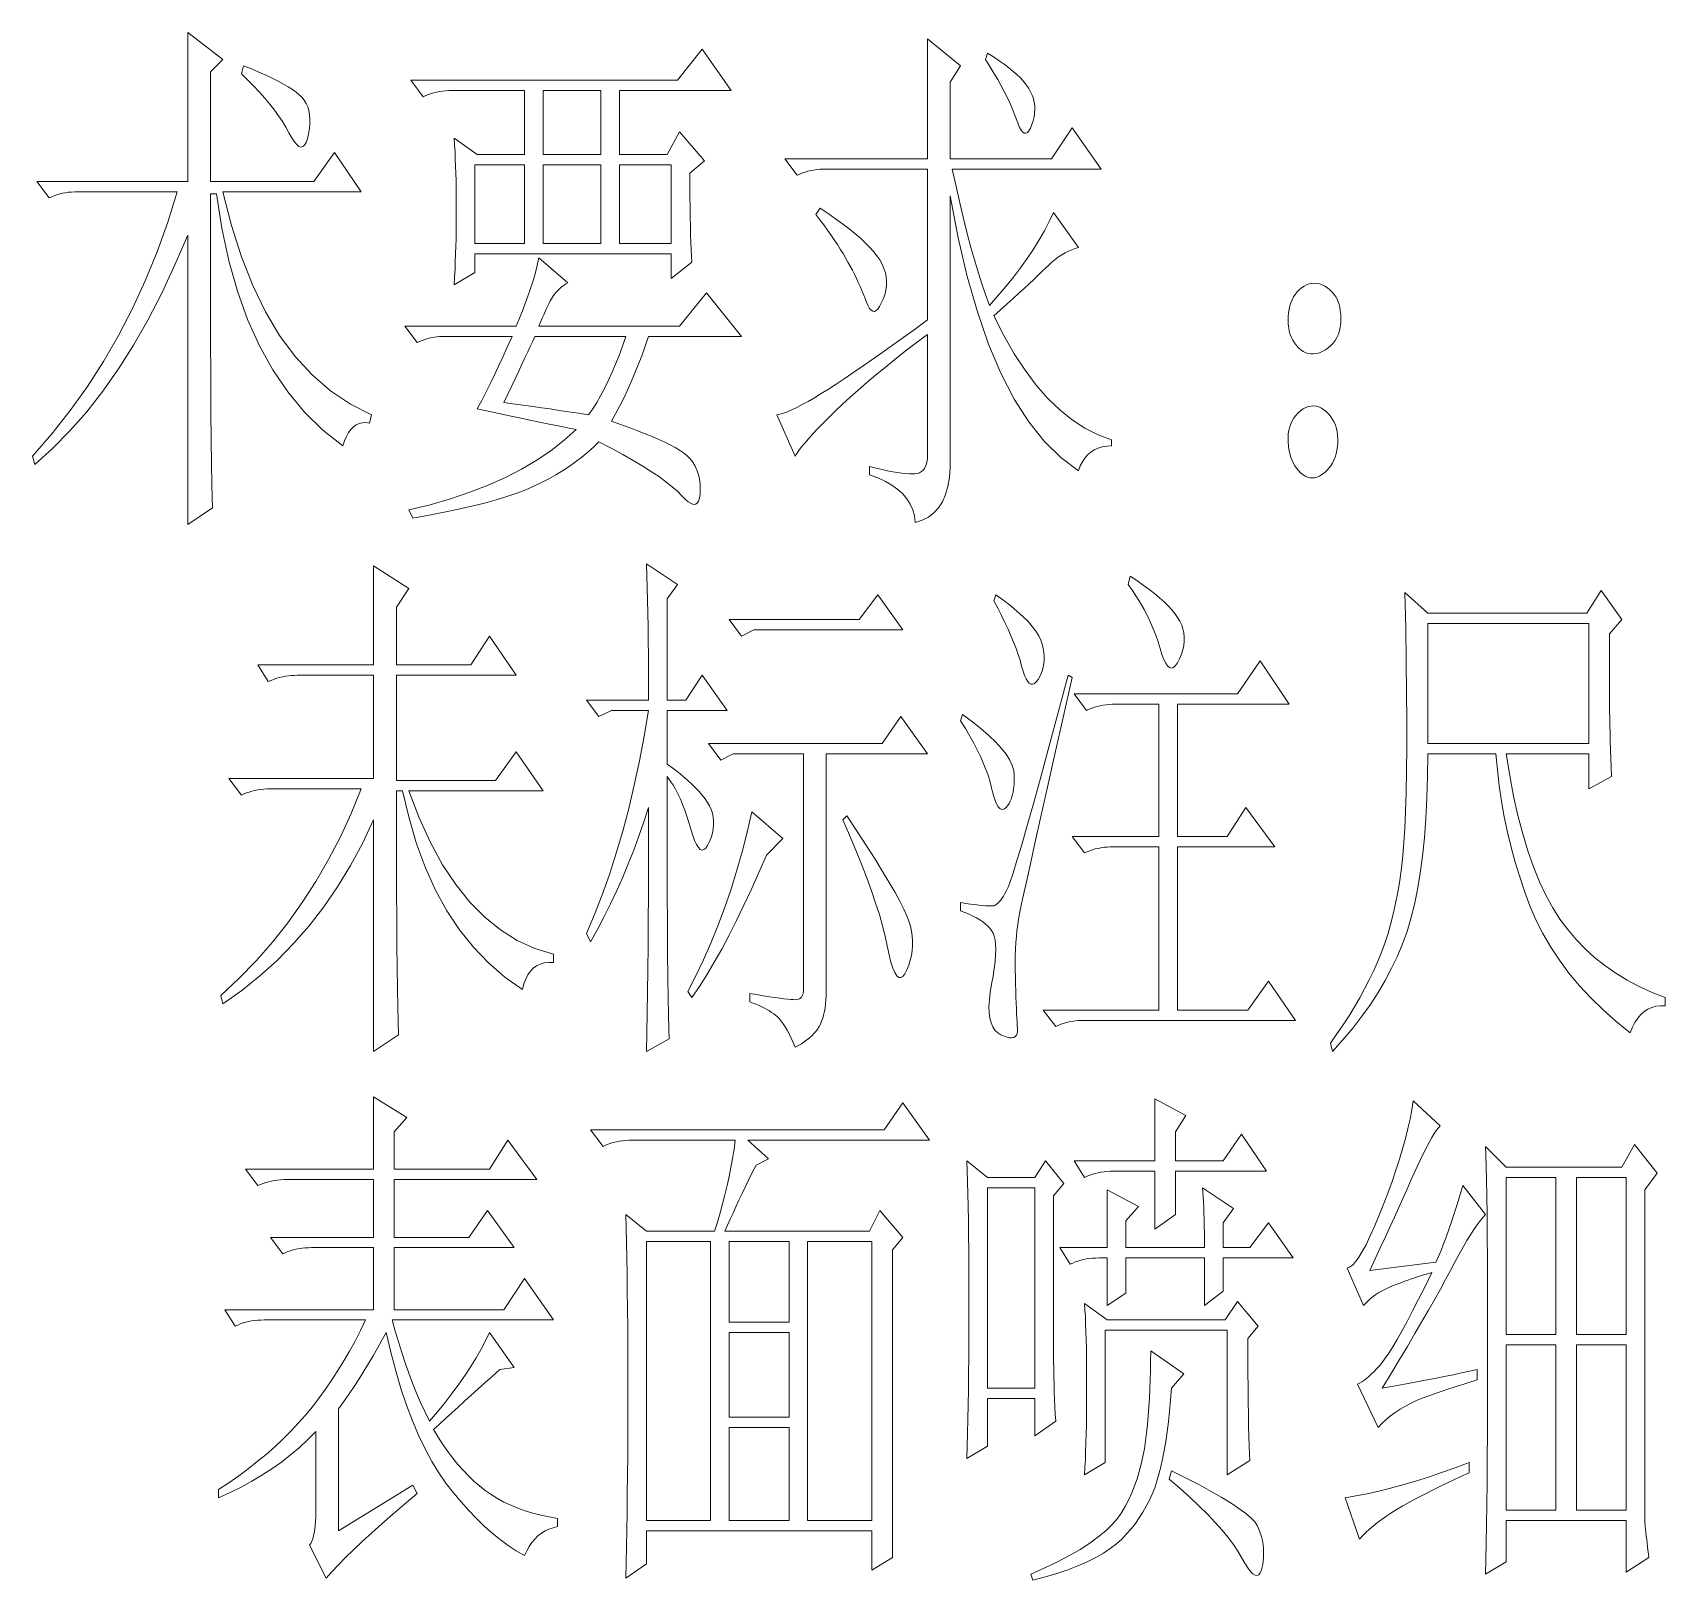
# Model space of a CAD drawing. Extents: x 20 to 415, y 10 to 290.
# Drawn here: x 159.88 to 182.45, y 36.23 to 57.63 of the extents above; entities that cross this region are included whole.
import ezdxf

# ---------------------------------------------------------------- set-up
doc = ezdxf.new("R2010")
doc.units = 0

msp = doc.modelspace()

# ---------------------------------------------------------------- linework, layer by layer
at = {"color": 7, "lineweight": 13}
for points in [[(162.026, 55.576), (159.94, 55.576), (160.111, 55.348), (160.146, 55.364), (160.182, 55.379), (160.219, 55.392), (160.258, 55.403), (160.297, 55.412), (160.338, 55.42), (160.38, 55.426), (160.422, 55.43), (160.466, 55.433), (160.512, 55.434), (161.883, 55.434), (161.75, 55.011), (161.602, 54.602), (161.439, 54.204), (161.261, 53.82), (161.069, 53.448), (160.861, 53.088), (160.639, 52.742), (160.402, 52.407), (160.15, 52.086), (159.883, 51.776), (159.911, 51.662), (160.159, 51.884), (160.398, 52.127), (160.63, 52.392), (160.853, 52.677), (161.069, 52.984), (161.276, 53.311), (161.475, 53.66), (161.667, 54.03), (161.85, 54.421), (162.026, 54.834), (162.026, 54.341), (162.026, 53.869), (162.026, 53.418), (162.026, 52.987), (162.026, 52.576), (162.026, 52.187), (162.026, 51.818), (162.026, 51.469), (162.026, 51.141), (162.026, 50.834), (162.369, 51.062), (162.363, 51.198), (162.358, 51.4), (162.354, 51.669), (162.35, 52.004), (162.347, 52.405), (162.345, 52.872), (162.343, 53.406), (162.341, 54.006), (162.34, 54.672), (162.34, 55.405), (162.426, 55.405), (162.5, 54.928), (162.596, 54.479), (162.715, 54.059), (162.855, 53.668), (163.019, 53.305), (163.204, 52.971), (163.412, 52.665), (163.642, 52.388), (163.894, 52.139), (164.169, 51.919), (164.193, 51.989), (164.22, 52.051), (164.25, 52.104), (164.283, 52.148), (164.319, 52.184), (164.357, 52.211), (164.399, 52.229), (164.443, 52.239), (164.49, 52.241), (164.54, 52.234), (164.569, 52.348), (164.275, 52.497), (164.002, 52.682), (163.747, 52.902), (163.513, 53.157), (163.297, 53.448), (163.101, 53.774), (162.925, 54.136), (162.768, 54.533), (162.63, 54.966), (162.512, 55.434), (164.426, 55.434), (164.054, 55.976), (163.769, 55.576), (162.34, 55.576), (162.34, 57.091), (162.512, 57.262), (162.026, 57.634), (162.026, 57.418), (162.026, 57.204), (162.026, 56.992), (162.026, 56.783), (162.026, 56.576), (162.026, 56.372), (162.026, 56.17), (162.026, 55.97), (162.026, 55.772)], [(165.111, 56.976), (165.283, 56.748), (165.318, 56.764), (165.354, 56.779), (165.391, 56.792), (165.429, 56.803), (165.469, 56.812), (165.509, 56.82), (165.551, 56.826), (165.594, 56.83), (165.638, 56.833), (165.683, 56.834), (166.683, 56.834), (166.683, 55.948), (166.026, 55.948), (165.712, 56.176), (165.717, 56.079), (165.722, 55.982), (165.726, 55.884), (165.73, 55.786), (165.733, 55.687), (165.736, 55.588), (165.738, 55.489), (165.739, 55.39), (165.74, 55.291), (165.74, 55.191), (165.74, 55.09), (165.739, 54.989), (165.738, 54.887), (165.736, 54.784), (165.733, 54.68), (165.73, 54.575), (165.726, 54.47), (165.722, 54.363), (165.717, 54.256), (165.712, 54.148), (165.997, 54.319), (165.997, 54.576), (168.712, 54.576), (168.712, 54.234), (168.997, 54.462), (168.992, 54.541), (168.987, 54.63), (168.983, 54.729), (168.979, 54.837), (168.976, 54.955), (168.973, 55.083), (168.971, 55.22), (168.97, 55.367), (168.969, 55.524), (168.969, 55.691), (169.169, 55.862), (168.826, 56.262), (168.654, 55.948), (167.997, 55.948), (167.997, 56.834), (169.54, 56.834), (169.14, 57.405), (168.797, 56.976)], [(172.254, 57.548), (172.254, 57.454), (172.254, 57.344), (172.254, 57.219), (172.254, 57.077), (172.254, 56.919), (172.254, 56.746), (172.254, 56.556), (172.254, 56.35), (172.254, 56.128), (172.254, 55.891), (170.283, 55.891), (170.454, 55.662), (170.489, 55.678), (170.525, 55.693), (170.562, 55.706), (170.601, 55.717), (170.64, 55.726), (170.681, 55.734), (170.722, 55.74), (170.765, 55.744), (170.809, 55.747), (170.854, 55.748), (172.254, 55.748), (172.254, 53.662), (172.086, 53.539), (171.925, 53.423), (171.771, 53.312), (171.624, 53.207), (171.483, 53.109), (171.349, 53.016), (171.222, 52.929), (171.102, 52.848), (170.989, 52.774), (170.883, 52.705), (170.783, 52.642), (170.69, 52.586), (170.603, 52.535), (170.522, 52.49), (170.447, 52.451), (170.379, 52.419), (170.317, 52.392), (170.261, 52.371), (170.212, 52.357), (170.169, 52.348), (170.426, 51.776), (170.447, 51.814), (170.475, 51.856), (170.512, 51.905), (170.556, 51.959), (170.608, 52.019), (170.667, 52.085), (170.735, 52.156), (170.81, 52.234), (170.893, 52.316), (170.983, 52.405), (171.081, 52.498), (171.185, 52.594), (171.295, 52.692), (171.413, 52.794), (171.536, 52.898), (171.667, 53.005), (171.804, 53.115), (171.947, 53.228), (172.098, 53.344), (172.254, 53.462), (172.254, 51.805), (172.253, 51.756), (172.247, 51.712), (172.239, 51.673), (172.227, 51.638), (172.212, 51.609), (172.193, 51.584), (172.17, 51.564), (172.145, 51.549), (172.115, 51.539), (172.083, 51.534), (172.046, 51.532), (172.003, 51.533), (171.954, 51.537), (171.9, 51.543), (171.84, 51.551), (171.774, 51.563), (171.703, 51.577), (171.626, 51.593), (171.543, 51.612), (171.454, 51.634), (171.454, 51.519), (171.569, 51.477), (171.671, 51.429), (171.763, 51.376), (171.843, 51.318), (171.911, 51.255), (171.969, 51.187), (172.014, 51.113), (172.049, 51.035), (172.072, 50.951), (172.083, 50.862), (172.18, 50.892), (172.267, 50.935), (172.343, 50.992), (172.408, 51.063), (172.462, 51.148), (172.505, 51.246), (172.537, 51.358), (172.558, 51.484), (172.569, 51.623), (172.569, 51.776), (172.569, 55.376), (172.679, 54.798), (172.804, 54.264), (172.944, 53.774), (173.099, 53.328), (173.269, 52.926), (173.453, 52.568), (173.653, 52.254), (173.867, 51.984), (174.096, 51.758), (174.34, 51.576), (174.365, 51.642), (174.395, 51.7), (174.429, 51.751), (174.468, 51.796), (174.512, 51.834), (174.559, 51.864), (174.612, 51.888), (174.669, 51.906), (174.731, 51.916), (174.797, 51.919), (174.797, 52.005), (174.611, 52.074), (174.43, 52.165), (174.255, 52.279), (174.084, 52.416), (173.919, 52.576), (173.758, 52.759), (173.603, 52.965), (173.453, 53.194), (173.308, 53.445), (173.169, 53.719), (173.263, 53.803), (173.353, 53.883), (173.437, 53.958), (173.516, 54.03), (173.59, 54.098), (173.659, 54.162), (173.723, 54.221), (173.781, 54.277), (173.835, 54.329), (173.883, 54.376), (173.929, 54.42), (173.974, 54.461), (174.02, 54.498), (174.066, 54.532), (174.111, 54.562), (174.157, 54.589), (174.203, 54.612), (174.249, 54.632), (174.294, 54.649), (174.34, 54.662), (173.997, 55.148), (173.937, 55.022), (173.87, 54.895), (173.798, 54.768), (173.718, 54.64), (173.633, 54.512), (173.541, 54.383), (173.443, 54.254), (173.339, 54.124), (173.228, 53.993), (173.111, 53.862), (173.06, 53.999), (173.009, 54.148), (172.957, 54.308), (172.906, 54.479), (172.854, 54.662), (172.803, 54.856), (172.751, 55.062), (172.7, 55.279), (172.649, 55.508), (172.597, 55.748), (174.654, 55.748), (174.254, 56.319), (173.969, 55.891), (172.569, 55.891), (172.569, 56.948), (172.712, 57.176)], [(173.083, 57.348), (173.054, 57.262), (173.115, 57.166), (173.172, 57.074), (173.225, 56.984), (173.274, 56.896), (173.319, 56.812), (173.359, 56.731), (173.396, 56.652), (173.429, 56.576), (173.458, 56.504), (173.483, 56.434), (173.506, 56.371), (173.528, 56.321), (173.55, 56.283), (173.572, 56.258), (173.594, 56.244), (173.615, 56.243), (173.636, 56.255), (173.657, 56.278), (173.677, 56.314), (173.697, 56.362), (173.715, 56.416), (173.727, 56.469), (173.735, 56.521), (173.738, 56.572), (173.736, 56.623), (173.73, 56.672), (173.718, 56.721), (173.702, 56.769), (173.68, 56.816), (173.654, 56.862), (173.623, 56.908), (173.586, 56.955), (173.543, 57.002), (173.494, 57.05), (173.44, 57.098), (173.38, 57.147), (173.314, 57.196), (173.243, 57.246), (173.166, 57.297)], [(162.769, 57.062), (162.857, 56.977), (162.941, 56.892), (163.02, 56.809), (163.093, 56.726), (163.161, 56.644), (163.225, 56.563), (163.283, 56.483), (163.335, 56.404), (163.383, 56.325), (163.426, 56.248), (163.464, 56.178), (163.501, 56.124), (163.534, 56.085), (163.565, 56.06), (163.594, 56.051), (163.619, 56.058), (163.643, 56.079), (163.663, 56.115), (163.682, 56.167), (163.697, 56.234), (163.709, 56.306), (163.715, 56.374), (163.716, 56.438), (163.711, 56.499), (163.701, 56.555), (163.685, 56.607), (163.664, 56.656), (163.638, 56.7), (163.606, 56.74), (163.569, 56.776), (163.525, 56.811), (163.474, 56.847), (163.415, 56.884), (163.349, 56.923), (163.276, 56.962), (163.195, 57.003), (163.107, 57.044), (163.011, 57.087), (162.908, 57.131), (162.797, 57.176)], [(166.94, 56.834), (167.74, 56.834), (167.74, 55.948), (166.94, 55.948)], [(165.997, 55.805), (166.683, 55.805), (166.683, 54.719), (165.997, 54.719)], [(166.94, 55.805), (167.74, 55.805), (167.74, 54.719), (166.94, 54.719)], [(167.997, 55.805), (168.712, 55.805), (168.712, 54.719), (167.997, 54.719)], [(170.769, 55.205), (170.712, 55.119), (170.767, 55.046), (170.821, 54.974), (170.871, 54.904), (170.919, 54.836), (170.965, 54.769), (171.008, 54.704), (171.048, 54.641), (171.086, 54.58), (171.122, 54.52), (171.154, 54.462), (171.185, 54.405), (171.215, 54.348), (171.243, 54.292), (171.271, 54.236), (171.297, 54.18), (171.322, 54.124), (171.346, 54.069), (171.369, 54.014), (171.391, 53.959), (171.411, 53.905), (171.432, 53.857), (171.453, 53.82), (171.474, 53.795), (171.496, 53.782), (171.519, 53.78), (171.542, 53.79), (171.565, 53.812), (171.59, 53.846), (171.615, 53.891), (171.64, 53.948), (171.662, 54.01), (171.678, 54.072), (171.686, 54.134), (171.688, 54.195), (171.683, 54.255), (171.671, 54.315), (171.652, 54.374), (171.626, 54.432), (171.594, 54.49), (171.554, 54.548), (171.508, 54.606), (171.454, 54.666), (171.394, 54.727), (171.326, 54.79), (171.251, 54.855), (171.169, 54.922), (171.079, 54.99), (170.983, 55.06), (170.879, 55.132)], [(166.883, 54.519), (166.864, 54.438), (166.843, 54.354), (166.819, 54.266), (166.792, 54.176), (166.762, 54.084), (166.729, 53.988), (166.693, 53.889), (166.654, 53.788), (166.613, 53.684), (166.569, 53.576), (165.026, 53.576), (165.197, 53.348), (165.232, 53.364), (165.268, 53.379), (165.305, 53.392), (165.344, 53.403), (165.383, 53.412), (165.423, 53.42), (165.465, 53.426), (165.508, 53.43), (165.552, 53.433), (165.597, 53.434), (166.512, 53.434), (166.445, 53.285), (166.382, 53.147), (166.324, 53.02), (166.269, 52.903), (166.219, 52.798), (166.172, 52.703), (166.13, 52.62), (166.091, 52.547), (166.056, 52.485), (166.026, 52.434), (166.178, 52.4), (166.327, 52.367), (166.473, 52.336), (166.615, 52.306), (166.754, 52.276), (166.89, 52.248), (167.022, 52.222), (167.15, 52.196), (167.275, 52.171), (167.397, 52.148), (167.23, 51.998), (167.049, 51.856), (166.853, 51.724), (166.643, 51.599), (166.419, 51.484), (166.18, 51.376), (165.927, 51.278), (165.66, 51.188), (165.379, 51.106), (165.083, 51.034), (165.14, 50.919), (165.363, 50.96), (165.573, 51.001), (165.77, 51.043), (165.956, 51.086), (166.129, 51.13), (166.29, 51.175), (166.439, 51.22), (166.576, 51.267), (166.7, 51.314), (166.811, 51.362), (166.916, 51.412), (167.017, 51.464), (167.115, 51.519), (167.209, 51.577), (167.301, 51.637), (167.389, 51.7), (167.475, 51.765), (167.557, 51.833), (167.636, 51.903), (167.712, 51.976), (167.882, 51.887), (168.041, 51.8), (168.186, 51.718), (168.32, 51.638), (168.44, 51.562), (168.548, 51.49), (168.643, 51.42), (168.726, 51.355), (168.797, 51.292), (168.854, 51.234), (168.903, 51.183), (168.947, 51.146), (168.986, 51.121), (169.019, 51.11), (169.047, 51.112), (169.07, 51.127), (169.088, 51.156), (169.101, 51.197), (169.109, 51.252), (169.111, 51.319), (169.109, 51.392), (169.1, 51.46), (169.086, 51.524), (169.066, 51.584), (169.04, 51.641), (169.009, 51.693), (168.971, 51.741), (168.929, 51.786), (168.88, 51.826), (168.826, 51.862), (168.765, 51.897), (168.697, 51.933), (168.621, 51.97), (168.538, 52.008), (168.447, 52.048), (168.349, 52.088), (168.244, 52.13), (168.131, 52.173), (168.011, 52.217), (167.883, 52.262), (167.939, 52.361), (167.995, 52.464), (168.049, 52.572), (168.102, 52.683), (168.154, 52.798), (168.205, 52.917), (168.255, 53.04), (168.303, 53.167), (168.351, 53.298), (168.397, 53.434), (169.683, 53.434), (169.197, 54.034), (168.826, 53.576), (166.883, 53.576), (166.905, 53.632), (166.927, 53.684), (166.948, 53.732), (166.967, 53.778), (166.986, 53.819), (167.005, 53.858), (167.022, 53.892), (167.038, 53.924), (167.054, 53.952), (167.069, 53.976), (167.084, 53.999), (167.1, 54.021), (167.118, 54.042), (167.137, 54.063), (167.158, 54.084), (167.18, 54.103), (167.204, 54.122), (167.229, 54.141), (167.255, 54.159), (167.283, 54.176)], [(177.969, 53.676), (177.966, 53.618), (177.96, 53.563), (177.949, 53.512), (177.934, 53.464), (177.915, 53.419), (177.891, 53.378), (177.864, 53.34), (177.831, 53.306), (177.795, 53.275), (177.754, 53.248), (177.712, 53.225), (177.671, 53.208), (177.631, 53.196), (177.592, 53.191), (177.554, 53.191), (177.518, 53.196), (177.482, 53.208), (177.448, 53.225), (177.415, 53.248), (177.383, 53.276), (177.353, 53.309), (177.327, 53.344), (177.304, 53.381), (177.285, 53.42), (177.269, 53.462), (177.256, 53.506), (177.247, 53.552), (177.241, 53.601), (177.239, 53.652), (177.24, 53.705), (177.245, 53.758), (177.252, 53.808), (177.263, 53.855), (177.277, 53.899), (177.294, 53.941), (177.314, 53.979), (177.337, 54.015), (177.363, 54.048), (177.393, 54.078), (177.426, 54.105), (177.46, 54.128), (177.495, 54.146), (177.53, 54.159), (177.565, 54.167), (177.601, 54.169), (177.637, 54.167), (177.673, 54.159), (177.709, 54.146), (177.746, 54.128), (177.783, 54.105), (177.818, 54.078), (177.85, 54.047), (177.878, 54.012), (177.902, 53.975), (177.922, 53.934), (177.939, 53.889), (177.952, 53.841), (177.961, 53.79), (177.967, 53.735)], [(166.826, 53.434), (168.083, 53.434), (168.037, 53.299), (167.989, 53.171), (167.941, 53.048), (167.891, 52.931), (167.84, 52.819), (167.788, 52.714), (167.735, 52.614), (167.681, 52.519), (167.625, 52.431), (167.569, 52.348), (167.428, 52.37), (167.293, 52.391), (167.163, 52.411), (167.038, 52.43), (166.919, 52.448), (166.804, 52.464), (166.695, 52.48), (166.59, 52.494), (166.491, 52.507), (166.397, 52.519), (166.453, 52.636), (166.506, 52.748), (166.556, 52.854), (166.603, 52.954), (166.647, 53.048), (166.689, 53.136), (166.727, 53.219), (166.763, 53.296), (166.796, 53.368)], [(177.926, 51.962), (177.921, 51.909), (177.914, 51.859), (177.903, 51.811), (177.889, 51.766), (177.872, 51.723), (177.852, 51.683), (177.829, 51.645), (177.802, 51.61), (177.773, 51.578), (177.74, 51.548), (177.706, 51.522), (177.672, 51.502), (177.639, 51.488), (177.605, 51.479), (177.572, 51.476), (177.539, 51.479), (177.507, 51.488), (177.475, 51.502), (177.443, 51.522), (177.411, 51.548), (177.382, 51.578), (177.354, 51.611), (177.33, 51.646), (177.309, 51.685), (177.29, 51.726), (177.274, 51.771), (177.262, 51.818), (177.251, 51.868), (177.244, 51.921), (177.24, 51.976), (177.239, 52.032), (177.242, 52.085), (177.249, 52.135), (177.261, 52.182), (177.276, 52.226), (177.295, 52.268), (177.318, 52.306), (177.345, 52.342), (177.376, 52.375), (177.411, 52.405), (177.449, 52.431), (177.485, 52.45), (177.522, 52.464), (177.558, 52.471), (177.594, 52.473), (177.629, 52.468), (177.664, 52.458), (177.699, 52.442), (177.734, 52.419), (177.769, 52.391), (177.801, 52.358), (177.83, 52.323), (177.855, 52.286), (177.876, 52.247), (177.894, 52.205), (177.908, 52.161), (177.918, 52.115), (177.924, 52.066), (177.927, 52.015)], [(164.597, 43.548), (164.94, 43.776), (164.935, 43.954), (164.93, 44.167), (164.925, 44.416), (164.922, 44.7), (164.919, 45.019), (164.916, 45.374), (164.914, 45.764), (164.913, 46.19), (164.912, 46.651), (164.911, 47.148), (164.997, 47.148), (165.086, 46.771), (165.191, 46.416), (165.314, 46.085), (165.454, 45.776), (165.611, 45.491), (165.786, 45.228), (165.977, 44.988), (166.186, 44.771), (166.411, 44.576), (166.654, 44.405), (166.674, 44.481), (166.699, 44.548), (166.729, 44.606), (166.764, 44.656), (166.804, 44.698), (166.85, 44.731), (166.9, 44.755), (166.956, 44.771), (167.017, 44.778), (167.083, 44.776), (167.083, 44.891), (166.826, 44.97), (166.582, 45.082), (166.351, 45.226), (166.132, 45.403), (165.926, 45.612), (165.732, 45.854), (165.551, 46.129), (165.382, 46.436), (165.226, 46.776), (165.083, 47.148), (166.94, 47.148), (166.569, 47.691), (166.283, 47.291), (164.911, 47.291), (164.911, 48.748), (166.569, 48.748), (166.197, 49.291), (165.94, 48.891), (164.911, 48.891), (164.911, 49.691), (165.083, 49.948), (164.597, 50.262), (164.597, 50.063), (164.597, 49.878), (164.597, 49.707), (164.597, 49.549), (164.597, 49.405), (164.597, 49.275), (164.597, 49.158), (164.597, 49.055), (164.597, 48.966), (164.597, 48.891), (162.997, 48.891), (163.14, 48.662), (163.18, 48.678), (163.22, 48.693), (163.26, 48.706), (163.3, 48.717), (163.34, 48.726), (163.38, 48.734), (163.42, 48.74), (163.46, 48.744), (163.5, 48.747), (163.54, 48.748), (164.597, 48.748), (164.597, 47.319), (162.597, 47.319), (162.769, 47.091), (162.803, 47.107), (162.839, 47.122), (162.877, 47.134), (162.915, 47.146), (162.954, 47.155), (162.995, 47.163), (163.037, 47.169), (163.079, 47.173), (163.124, 47.176), (163.169, 47.176), (164.426, 47.176), (164.288, 46.839), (164.138, 46.514), (163.975, 46.199), (163.799, 45.896), (163.611, 45.605), (163.411, 45.325), (163.198, 45.056), (162.972, 44.799), (162.734, 44.554), (162.483, 44.319), (162.512, 44.205), (162.774, 44.39), (163.025, 44.59), (163.263, 44.806), (163.49, 45.037), (163.704, 45.284), (163.907, 45.546), (164.098, 45.823), (164.276, 46.116), (164.443, 46.424), (164.597, 46.748), (164.597, 46.366), (164.597, 45.998), (164.597, 45.644), (164.597, 45.303), (164.597, 44.976), (164.597, 44.663), (164.597, 44.364), (164.597, 44.078), (164.597, 43.806)], [(168.654, 47.348), (168.694, 47.294), (168.732, 47.236), (168.768, 47.174), (168.803, 47.108), (168.837, 47.037), (168.869, 46.962), (168.899, 46.883), (168.929, 46.799), (168.956, 46.711), (168.983, 46.619), (169.009, 46.533), (169.034, 46.462), (169.06, 46.406), (169.086, 46.366), (169.111, 46.341), (169.137, 46.331), (169.163, 46.337), (169.189, 46.359), (169.214, 46.396), (169.24, 46.448), (169.263, 46.507), (169.28, 46.566), (169.292, 46.623), (169.297, 46.679), (169.297, 46.734), (169.292, 46.787), (169.28, 46.84), (169.263, 46.891), (169.24, 46.942), (169.212, 46.991), (169.178, 47.04), (169.139, 47.09), (169.095, 47.14), (169.047, 47.192), (168.994, 47.244), (168.936, 47.298), (168.872, 47.352), (168.805, 47.407), (168.732, 47.463), (168.654, 47.519), (168.654, 48.262), (169.483, 48.262), (169.14, 48.748), (168.911, 48.405), (168.654, 48.405), (168.654, 49.805), (168.797, 50.005), (168.369, 50.291), (168.374, 50.128), (168.379, 49.959), (168.383, 49.785), (168.387, 49.605), (168.39, 49.419), (168.393, 49.228), (168.395, 49.031), (168.396, 48.828), (168.397, 48.619), (168.397, 48.405), (167.54, 48.405), (167.712, 48.176), (167.883, 48.262), (168.397, 48.262), (168.337, 47.907), (168.271, 47.563), (168.2, 47.228), (168.123, 46.904), (168.04, 46.591), (167.951, 46.287), (167.857, 45.994), (167.757, 45.711), (167.652, 45.439), (167.54, 45.176), (167.597, 45.062), (167.693, 45.235), (167.785, 45.411), (167.873, 45.589), (167.958, 45.771), (168.04, 45.955), (168.118, 46.142), (168.193, 46.332), (168.265, 46.525), (168.333, 46.721), (168.397, 46.919), (168.397, 46.5), (168.396, 46.099), (168.395, 45.716), (168.393, 45.351), (168.39, 45.005), (168.387, 44.677), (168.383, 44.367), (168.379, 44.076), (168.374, 43.803), (168.369, 43.548), (168.683, 43.719), (168.677, 43.858), (168.673, 44.047), (168.668, 44.286), (168.665, 44.574), (168.661, 44.912), (168.659, 45.3), (168.657, 45.737), (168.656, 46.224), (168.655, 46.761)], [(175.054, 50.119), (175.026, 50.005), (175.087, 49.919), (175.144, 49.832), (175.198, 49.745), (175.247, 49.658), (175.294, 49.569), (175.336, 49.48), (175.375, 49.391), (175.41, 49.301), (175.441, 49.21), (175.469, 49.119), (175.495, 49.036), (175.521, 48.967), (175.547, 48.914), (175.574, 48.877), (175.601, 48.855), (175.628, 48.848), (175.656, 48.857), (175.684, 48.882), (175.712, 48.921), (175.74, 48.976), (175.766, 49.039), (175.785, 49.1), (175.798, 49.16), (175.804, 49.219), (175.804, 49.276), (175.798, 49.333), (175.786, 49.388), (175.768, 49.443), (175.743, 49.496), (175.712, 49.548), (175.674, 49.6), (175.63, 49.653), (175.58, 49.707), (175.524, 49.763), (175.462, 49.819), (175.393, 49.877), (175.318, 49.936), (175.236, 49.996), (175.148, 50.057)], [(181.683, 49.319), (181.854, 49.519), (181.569, 49.919), (181.369, 49.605), (179.169, 49.605), (178.854, 49.891), (178.865, 49.398), (178.872, 48.939), (178.877, 48.512), (178.88, 48.117), (178.879, 47.755), (178.877, 47.426), (178.871, 47.129), (178.863, 46.864), (178.853, 46.633), (178.84, 46.434), (178.824, 46.254), (178.805, 46.08), (178.782, 45.912), (178.755, 45.75), (178.726, 45.594), (178.693, 45.444), (178.656, 45.301), (178.616, 45.163), (178.573, 45.031), (178.526, 44.905), (178.475, 44.782), (178.42, 44.659), (178.361, 44.535), (178.297, 44.411), (178.229, 44.287), (178.157, 44.163), (178.081, 44.038), (178, 43.913), (177.915, 43.788), (177.826, 43.662), (177.854, 43.548), (177.998, 43.708), (178.133, 43.87), (178.259, 44.033), (178.376, 44.197), (178.483, 44.362), (178.581, 44.528), (178.67, 44.696), (178.75, 44.864), (178.821, 45.034), (178.883, 45.205), (178.937, 45.384), (178.986, 45.578), (179.029, 45.786), (179.066, 46.01), (179.097, 46.248), (179.123, 46.501), (179.143, 46.769), (179.157, 47.052), (179.166, 47.35), (179.169, 47.662), (180.111, 47.662), (180.132, 47.441), (180.158, 47.222), (180.19, 47.005), (180.228, 46.791), (180.272, 46.58), (180.322, 46.371), (180.378, 46.165), (180.441, 45.962), (180.509, 45.761), (180.583, 45.562), (180.666, 45.367), (180.762, 45.176), (180.87, 44.99), (180.99, 44.808), (181.122, 44.63), (181.267, 44.456), (181.424, 44.287), (181.593, 44.122), (181.775, 43.961), (181.969, 43.805), (181.999, 43.881), (182.034, 43.948), (182.072, 44.006), (182.115, 44.056), (182.161, 44.098), (182.212, 44.131), (182.267, 44.155), (182.325, 44.171), (182.388, 44.178), (182.454, 44.176), (182.454, 44.291), (182.27, 44.363), (182.094, 44.444), (181.927, 44.532), (181.769, 44.629), (181.619, 44.734), (181.477, 44.846), (181.344, 44.967), (181.22, 45.095), (181.104, 45.232), (180.997, 45.376), (180.897, 45.533), (180.803, 45.706), (180.714, 45.894), (180.632, 46.099), (180.554, 46.319), (180.483, 46.556), (180.417, 46.808), (180.357, 47.077), (180.303, 47.362), (180.254, 47.662), (181.397, 47.662), (181.397, 47.176), (181.712, 47.348), (181.706, 47.477), (181.701, 47.602), (181.697, 47.722), (181.693, 47.837), (181.69, 47.948), (181.688, 48.054), (181.686, 48.156), (181.684, 48.253), (181.683, 48.346), (181.683, 48.434), (181.683, 48.52), (181.683, 48.606), (181.683, 48.693), (181.683, 48.781), (181.683, 48.869), (181.683, 48.958), (181.683, 49.048), (181.683, 49.138), (181.683, 49.228)], [(169.512, 49.519), (169.683, 49.291), (169.854, 49.376), (171.911, 49.376), (171.569, 49.862), (171.311, 49.519)], [(173.197, 49.862), (173.169, 49.776), (173.224, 49.675), (173.275, 49.576), (173.323, 49.479), (173.367, 49.386), (173.408, 49.294), (173.445, 49.206), (173.478, 49.119), (173.507, 49.036), (173.533, 48.955), (173.554, 48.876), (173.575, 48.805), (173.596, 48.746), (173.617, 48.698), (173.639, 48.662), (173.661, 48.637), (173.685, 48.624), (173.708, 48.623), (173.733, 48.634), (173.757, 48.657), (173.783, 48.691), (173.807, 48.732), (173.826, 48.774), (173.842, 48.818), (173.854, 48.864), (173.861, 48.912), (173.865, 48.962), (173.865, 49.013), (173.861, 49.066), (173.852, 49.12), (173.84, 49.176), (173.821, 49.235), (173.792, 49.295), (173.752, 49.358), (173.703, 49.423), (173.644, 49.491), (173.574, 49.56), (173.495, 49.632), (173.406, 49.707), (173.307, 49.783)], [(179.169, 49.462), (181.397, 49.462), (181.397, 47.805), (179.169, 47.805)], [(174.283, 48.491), (174.454, 48.262), (174.489, 48.278), (174.525, 48.293), (174.562, 48.306), (174.601, 48.317), (174.64, 48.326), (174.681, 48.334), (174.722, 48.34), (174.765, 48.344), (174.809, 48.347), (174.854, 48.348), (175.454, 48.348), (175.454, 46.519), (174.254, 46.519), (174.426, 46.291), (174.461, 46.307), (174.497, 46.322), (174.534, 46.334), (174.572, 46.346), (174.611, 46.355), (174.652, 46.363), (174.694, 46.369), (174.737, 46.373), (174.781, 46.376), (174.826, 46.376), (175.454, 46.376), (175.454, 44.119), (173.854, 44.119), (174.026, 43.891), (174.061, 43.907), (174.097, 43.922), (174.134, 43.934), (174.172, 43.946), (174.212, 43.955), (174.252, 43.963), (174.294, 43.969), (174.337, 43.973), (174.381, 43.976), (174.426, 43.976), (177.34, 43.976), (176.969, 44.519), (176.683, 44.119), (175.712, 44.119), (175.712, 46.376), (177.054, 46.376), (176.654, 46.919), (176.397, 46.519), (175.712, 46.519), (175.712, 48.348), (177.254, 48.348), (176.854, 48.948), (176.54, 48.491)], [(174.254, 48.719), (174.197, 48.748), (174.06, 48.235), (173.936, 47.771), (173.823, 47.356), (173.722, 46.99), (173.633, 46.673), (173.556, 46.404), (173.491, 46.185), (173.438, 46.014), (173.397, 45.892), (173.369, 45.819), (173.346, 45.773), (173.324, 45.731), (173.303, 45.694), (173.282, 45.662), (173.262, 45.634), (173.242, 45.61), (173.223, 45.591), (173.204, 45.577), (173.186, 45.567), (173.169, 45.562), (173.149, 45.56), (173.123, 45.559), (173.091, 45.56), (173.054, 45.562), (173.012, 45.566), (172.963, 45.571), (172.909, 45.577), (172.849, 45.585), (172.783, 45.594), (172.712, 45.605), (172.712, 45.491), (172.772, 45.467), (172.829, 45.443), (172.882, 45.418), (172.931, 45.392), (172.976, 45.366), (173.017, 45.338), (173.053, 45.31), (173.086, 45.28), (173.115, 45.25), (173.14, 45.219), (173.161, 45.184), (173.177, 45.139), (173.188, 45.086), (173.195, 45.025), (173.197, 44.955), (173.195, 44.876), (173.188, 44.789), (173.177, 44.694), (173.161, 44.589), (173.14, 44.476), (173.121, 44.364), (173.109, 44.261), (173.104, 44.167), (173.106, 44.083), (173.115, 44.009), (173.132, 43.943), (173.155, 43.887), (173.186, 43.841), (173.224, 43.804), (173.269, 43.776), (173.315, 43.757), (173.355, 43.743), (173.391, 43.736), (173.422, 43.735), (173.447, 43.741), (173.467, 43.752), (173.483, 43.77), (173.493, 43.795), (173.497, 43.825), (173.497, 43.862), (173.494, 43.905), (173.492, 43.955), (173.489, 44.01), (173.486, 44.072), (173.483, 44.141), (173.48, 44.215), (173.477, 44.296), (173.474, 44.383), (173.471, 44.477), (173.469, 44.576), (173.467, 44.678), (173.466, 44.776), (173.468, 44.871), (173.471, 44.963), (173.476, 45.051), (173.482, 45.137), (173.491, 45.219), (173.501, 45.299), (173.512, 45.375), (173.526, 45.448), (173.546, 45.545), (173.578, 45.693), (173.621, 45.892), (173.677, 46.143), (173.744, 46.444), (173.822, 46.797), (173.913, 47.201), (174.015, 47.656), (174.129, 48.162)], [(169.797, 44.348), (169.797, 44.234), (169.842, 44.216), (169.885, 44.199), (169.925, 44.181), (169.964, 44.163), (170.001, 44.144), (170.035, 44.126), (170.068, 44.107), (170.099, 44.087), (170.128, 44.068), (170.154, 44.048), (170.18, 44.025), (170.206, 43.998), (170.233, 43.966), (170.259, 43.929), (170.286, 43.887), (170.314, 43.84), (170.341, 43.789), (170.369, 43.732), (170.397, 43.671), (170.426, 43.605), (170.47, 43.628), (170.512, 43.653), (170.551, 43.679), (170.588, 43.706), (170.622, 43.734), (170.654, 43.763), (170.683, 43.793), (170.709, 43.824), (170.733, 43.857), (170.754, 43.891), (170.773, 43.926), (170.79, 43.965), (170.805, 44.006), (170.818, 44.051), (170.829, 44.098), (170.838, 44.148), (170.845, 44.201), (170.85, 44.256), (170.853, 44.315), (170.854, 44.376), (170.854, 47.662), (172.254, 47.662), (171.883, 48.176), (171.626, 47.805), (169.226, 47.805), (169.397, 47.576), (169.569, 47.662), (170.54, 47.662), (170.54, 44.405), (170.539, 44.378), (170.535, 44.354), (170.53, 44.332), (170.522, 44.314), (170.512, 44.298), (170.499, 44.285), (170.484, 44.275), (170.467, 44.268), (170.447, 44.264), (170.426, 44.262), (170.399, 44.263), (170.364, 44.266), (170.321, 44.27), (170.27, 44.276), (170.212, 44.284), (170.145, 44.293), (170.07, 44.304), (169.987, 44.317), (169.896, 44.332)], [(172.74, 48.205), (172.712, 48.119), (172.777, 48.012), (172.838, 47.908), (172.894, 47.808), (172.945, 47.71), (172.99, 47.616), (173.03, 47.524), (173.065, 47.436), (173.096, 47.351), (173.12, 47.269), (173.14, 47.191), (173.158, 47.119), (173.175, 47.056), (173.194, 47.004), (173.213, 46.962), (173.233, 46.93), (173.253, 46.908), (173.274, 46.896), (173.296, 46.894), (173.318, 46.901), (173.34, 46.919), (173.362, 46.944), (173.381, 46.974), (173.398, 47.007), (173.413, 47.045), (173.426, 47.087), (173.436, 47.134), (173.444, 47.184), (173.45, 47.239), (173.453, 47.299), (173.454, 47.362), (173.447, 47.43), (173.426, 47.501), (173.39, 47.576), (173.34, 47.655), (173.276, 47.737), (173.197, 47.823), (173.104, 47.913), (172.997, 48.007), (172.876, 48.104)], [(169.826, 46.862), (169.76, 46.58), (169.69, 46.306), (169.614, 46.038), (169.533, 45.779), (169.447, 45.526), (169.356, 45.282), (169.26, 45.044), (169.158, 44.814), (169.052, 44.592), (168.94, 44.376), (168.997, 44.291), (169.1, 44.444), (169.203, 44.607), (169.306, 44.78), (169.409, 44.963), (169.512, 45.155), (169.614, 45.357), (169.717, 45.569), (169.82, 45.79), (169.923, 46.021), (170.026, 46.262), (170.254, 46.491)], [(171.14, 46.805), (171.083, 46.748), (171.176, 46.535), (171.263, 46.331), (171.342, 46.135), (171.414, 45.948), (171.479, 45.769), (171.537, 45.599), (171.588, 45.438), (171.632, 45.285), (171.668, 45.141), (171.697, 45.005), (171.723, 44.883), (171.749, 44.782), (171.776, 44.699), (171.802, 44.637), (171.829, 44.594), (171.857, 44.571), (171.884, 44.568), (171.912, 44.584), (171.94, 44.621), (171.969, 44.676), (171.995, 44.742), (172.016, 44.808), (172.031, 44.875), (172.042, 44.942), (172.047, 45.009), (172.048, 45.076), (172.043, 45.143), (172.033, 45.211), (172.018, 45.279), (171.997, 45.348), (171.968, 45.424), (171.926, 45.516), (171.872, 45.623), (171.805, 45.746), (171.726, 45.884), (171.634, 46.037), (171.529, 46.206), (171.412, 46.39), (171.282, 46.59)], [(164.111, 36.919), (164.111, 38.605), (164.185, 38.708), (164.257, 38.812), (164.327, 38.916), (164.395, 39.021), (164.462, 39.126), (164.526, 39.232), (164.589, 39.339), (164.651, 39.446), (164.711, 39.554), (164.769, 39.662), (164.833, 39.389), (164.902, 39.131), (164.975, 38.886), (165.052, 38.656), (165.133, 38.441), (165.218, 38.239), (165.307, 38.052), (165.4, 37.879), (165.496, 37.721), (165.597, 37.576), (165.701, 37.443), (165.805, 37.317), (165.911, 37.198), (166.018, 37.087), (166.126, 36.984), (166.235, 36.887), (166.345, 36.798), (166.457, 36.717), (166.569, 36.643), (166.683, 36.576), (166.713, 36.642), (166.747, 36.702), (166.784, 36.756), (166.825, 36.805), (166.869, 36.848), (166.916, 36.885), (166.967, 36.916), (167.021, 36.942), (167.079, 36.962), (167.14, 36.976), (167.14, 37.091), (167.022, 37.11), (166.908, 37.134), (166.798, 37.161), (166.692, 37.194), (166.59, 37.23), (166.492, 37.271), (166.398, 37.316), (166.308, 37.365), (166.222, 37.419), (166.14, 37.476), (166.061, 37.539), (165.984, 37.606), (165.908, 37.678), (165.834, 37.755), (165.762, 37.837), (165.691, 37.924), (165.622, 38.015), (165.555, 38.112), (165.49, 38.213), (165.426, 38.319), (165.507, 38.394), (165.59, 38.471), (165.676, 38.55), (165.764, 38.63), (165.854, 38.712), (165.947, 38.796), (166.042, 38.881), (166.139, 38.968), (166.238, 39.057), (166.34, 39.148), (166.54, 39.176), (166.197, 39.662), (166.143, 39.547), (166.082, 39.43), (166.015, 39.312), (165.941, 39.191), (165.861, 39.069), (165.775, 38.946), (165.683, 38.82), (165.585, 38.693), (165.48, 38.564), (165.369, 38.434), (165.307, 38.561), (165.247, 38.691), (165.19, 38.824), (165.135, 38.959), (165.083, 39.098), (165.033, 39.239), (164.985, 39.384), (164.939, 39.531), (164.895, 39.681), (164.854, 39.834), (167.083, 39.834), (166.683, 40.405), (166.397, 39.976), (164.883, 39.976), (164.883, 40.834), (166.54, 40.834), (166.169, 41.348), (165.911, 40.976), (164.883, 40.976), (164.883, 41.776), (166.854, 41.776), (166.454, 42.319), (166.197, 41.919), (164.883, 41.919), (164.883, 42.434), (165.054, 42.634), (164.597, 42.919), (164.597, 42.827), (164.597, 42.733), (164.597, 42.637), (164.597, 42.54), (164.597, 42.441), (164.597, 42.34), (164.597, 42.237), (164.597, 42.133), (164.597, 42.027), (164.597, 41.919), (162.826, 41.919), (162.997, 41.691), (163.032, 41.707), (163.068, 41.722), (163.105, 41.734), (163.143, 41.746), (163.183, 41.755), (163.223, 41.763), (163.265, 41.769), (163.308, 41.773), (163.352, 41.776), (163.397, 41.776), (164.597, 41.776), (164.597, 40.976), (163.169, 40.976), (163.34, 40.748), (163.375, 40.764), (163.411, 40.779), (163.448, 40.792), (163.486, 40.803), (163.526, 40.812), (163.566, 40.82), (163.608, 40.826), (163.651, 40.83), (163.695, 40.833), (163.74, 40.834), (164.597, 40.834), (164.597, 39.976), (162.54, 39.976), (162.683, 39.748), (162.718, 39.764), (162.754, 39.779), (162.791, 39.792), (162.829, 39.803), (162.869, 39.812), (162.909, 39.82), (162.951, 39.826), (162.994, 39.83), (163.038, 39.833), (163.083, 39.834), (164.483, 39.834), (164.413, 39.687), (164.34, 39.543), (164.264, 39.403), (164.186, 39.267), (164.104, 39.134), (164.02, 39.004), (163.933, 38.878), (163.843, 38.755), (163.75, 38.635), (163.654, 38.519), (163.555, 38.406), (163.451, 38.295), (163.342, 38.187), (163.229, 38.08), (163.111, 37.976), (162.989, 37.875), (162.862, 37.775), (162.731, 37.678), (162.595, 37.583), (162.454, 37.491), (162.454, 37.376), (162.612, 37.447), (162.764, 37.523), (162.911, 37.603), (163.053, 37.687), (163.19, 37.776), (163.322, 37.87), (163.448, 37.968), (163.57, 38.071), (163.686, 38.179), (163.797, 38.291), (163.797, 37.176), (163.796, 37.11), (163.794, 37.048), (163.79, 36.991), (163.783, 36.939), (163.776, 36.891), (163.766, 36.847), (163.755, 36.808), (163.742, 36.774), (163.728, 36.744), (163.712, 36.719), (163.94, 36.262), (164.02, 36.351), (164.109, 36.446), (164.209, 36.548), (164.32, 36.655), (164.44, 36.769), (164.571, 36.89), (164.712, 37.016), (164.863, 37.149), (165.025, 37.288), (165.197, 37.434), (165.14, 37.548)], [(175.397, 42.034), (174.283, 42.034), (174.426, 41.805), (174.461, 41.821), (174.497, 41.836), (174.534, 41.849), (174.572, 41.86), (174.611, 41.869), (174.652, 41.877), (174.694, 41.883), (174.737, 41.887), (174.781, 41.89), (174.826, 41.891), (175.397, 41.891), (175.397, 41.091), (175.683, 41.291), (175.683, 41.891), (176.94, 41.891), (176.597, 42.405), (176.34, 42.034), (175.683, 42.034), (175.683, 42.434), (175.826, 42.662), (175.397, 42.891), (175.397, 42.805), (175.397, 42.719), (175.397, 42.634), (175.397, 42.548), (175.397, 42.462), (175.397, 42.376), (175.397, 42.291), (175.397, 42.205), (175.397, 42.119)], [(169.311, 41.062), (168.369, 41.062), (168.083, 41.291), (168.088, 41.107), (168.093, 40.91), (168.098, 40.699), (168.101, 40.475), (168.104, 40.237), (168.107, 39.986), (168.109, 39.722), (168.11, 39.444), (168.111, 39.153), (168.111, 38.848), (168.111, 38.542), (168.11, 38.246), (168.109, 37.961), (168.107, 37.687), (168.104, 37.423), (168.101, 37.17), (168.098, 36.927), (168.093, 36.695), (168.088, 36.473), (168.083, 36.262), (168.369, 36.462), (168.369, 36.919), (171.483, 36.919), (171.483, 36.376), (171.769, 36.548), (171.769, 36.894), (171.769, 37.258), (171.769, 37.639), (171.769, 38.038), (171.769, 38.455), (171.769, 38.89), (171.769, 39.342), (171.769, 39.812), (171.769, 40.3), (171.769, 40.805), (171.911, 40.976), (171.597, 41.348), (171.454, 41.062), (169.454, 41.062), (169.49, 41.143), (169.526, 41.227), (169.565, 41.312), (169.605, 41.4), (169.647, 41.491), (169.691, 41.583), (169.736, 41.678), (169.783, 41.775), (169.832, 41.875), (169.883, 41.976), (170.054, 42.062), (169.769, 42.319), (172.283, 42.319), (171.911, 42.834), (171.654, 42.462), (167.597, 42.462), (167.769, 42.234), (167.803, 42.25), (167.839, 42.264), (167.877, 42.277), (167.915, 42.288), (167.954, 42.298), (167.995, 42.306), (168.037, 42.312), (168.079, 42.316), (168.124, 42.318), (168.169, 42.319), (169.597, 42.319), (169.579, 42.194), (169.558, 42.068), (169.535, 41.942), (169.51, 41.816), (169.483, 41.691), (169.453, 41.565), (169.421, 41.439), (169.387, 41.314), (169.35, 41.188)], [(178.54, 38.891), (178.663, 39.092), (178.779, 39.285), (178.889, 39.469), (178.993, 39.645), (179.09, 39.812), (179.181, 39.971), (179.266, 40.121), (179.345, 40.262), (179.417, 40.395), (179.483, 40.519), (179.544, 40.635), (179.603, 40.742), (179.659, 40.841), (179.712, 40.931), (179.762, 41.012), (179.809, 41.085), (179.853, 41.149), (179.894, 41.205), (179.933, 41.252), (179.969, 41.291), (179.654, 41.691), (179.615, 41.557), (179.576, 41.429), (179.537, 41.308), (179.499, 41.192), (179.462, 41.084), (179.425, 40.981), (179.388, 40.885), (179.353, 40.795), (179.318, 40.711), (179.283, 40.634), (178.369, 40.519), (178.442, 40.677), (178.512, 40.829), (178.58, 40.976), (178.645, 41.118), (178.708, 41.255), (178.768, 41.387), (178.826, 41.513), (178.881, 41.635), (178.933, 41.751), (178.983, 41.862), (179.03, 41.966), (179.075, 42.062), (179.117, 42.149), (179.157, 42.228), (179.194, 42.298), (179.228, 42.359), (179.26, 42.412), (179.289, 42.456), (179.316, 42.492), (179.34, 42.519), (178.969, 42.862), (178.949, 42.74), (178.925, 42.612), (178.895, 42.48), (178.861, 42.343), (178.822, 42.201), (178.778, 42.055), (178.73, 41.903), (178.676, 41.747), (178.618, 41.585), (178.554, 41.419), (178.49, 41.259), (178.429, 41.115), (178.371, 40.987), (178.317, 40.875), (178.265, 40.78), (178.217, 40.701), (178.171, 40.638), (178.129, 40.592), (178.09, 40.562), (178.054, 40.548), (178.283, 40.034), (178.313, 40.067), (178.345, 40.099), (178.379, 40.13), (178.415, 40.159), (178.454, 40.187), (178.495, 40.214), (178.539, 40.239), (178.585, 40.262), (178.633, 40.284), (178.683, 40.305), (178.735, 40.325), (178.787, 40.344), (178.84, 40.364), (178.893, 40.383), (178.947, 40.401), (179.002, 40.42), (179.057, 40.438), (179.113, 40.456), (179.169, 40.473), (179.226, 40.491), (179.132, 40.298), (179.043, 40.121), (178.96, 39.959), (178.883, 39.812), (178.811, 39.68), (178.746, 39.563), (178.686, 39.462), (178.632, 39.375), (178.583, 39.304), (178.54, 39.248), (178.501, 39.201), (178.462, 39.158), (178.425, 39.119), (178.389, 39.083), (178.354, 39.051), (178.321, 39.023), (178.288, 38.999), (178.257, 38.978), (178.226, 38.961), (178.197, 38.948), (178.483, 38.348), (178.536, 38.404), (178.594, 38.457), (178.655, 38.508), (178.721, 38.556), (178.79, 38.601), (178.863, 38.644), (178.941, 38.685), (179.022, 38.723), (179.108, 38.758), (179.197, 38.791), (179.286, 38.821), (179.37, 38.85), (179.448, 38.876), (179.522, 38.9), (179.59, 38.923), (179.653, 38.943), (179.711, 38.962), (179.764, 38.978), (179.812, 38.993), (179.854, 39.005), (179.854, 39.148), (179.749, 39.125), (179.637, 39.101), (179.52, 39.077), (179.397, 39.052), (179.269, 39.026), (179.134, 39), (178.994, 38.974), (178.849, 38.947), (178.697, 38.919)], [(179.969, 42.234), (179.974, 42.114), (179.979, 41.959), (179.983, 41.771), (179.987, 41.548), (179.99, 41.291), (179.993, 40.999), (179.995, 40.674), (179.996, 40.314), (179.997, 39.919), (179.997, 39.491), (179.997, 39.058), (179.996, 38.651), (179.995, 38.269), (179.993, 37.914), (179.99, 37.584), (179.987, 37.279), (179.983, 37.001), (179.979, 36.748), (179.974, 36.521), (179.969, 36.319), (180.254, 36.491), (180.254, 37.062), (181.911, 37.062), (181.911, 36.348), (182.226, 36.548), (182.22, 36.599), (182.214, 36.65), (182.209, 36.7), (182.203, 36.749), (182.197, 36.798), (182.191, 36.846), (182.186, 36.894), (182.18, 36.941), (182.174, 36.988), (182.169, 37.034), (182.169, 41.634), (182.34, 41.862), (182.026, 42.262), (181.854, 41.948), (180.254, 41.948)], [(173.997, 41.548), (174.14, 41.719), (173.883, 42.034), (173.74, 41.805), (173.083, 41.805), (172.797, 42.034), (172.803, 41.896), (172.807, 41.744), (172.812, 41.58), (172.815, 41.403), (172.819, 41.212), (172.821, 41.008), (172.823, 40.792), (172.825, 40.562), (172.826, 40.318), (172.826, 40.062), (172.826, 39.804), (172.825, 39.556), (172.823, 39.317), (172.821, 39.088), (172.819, 38.869), (172.815, 38.66), (172.812, 38.46), (172.807, 38.27), (172.803, 38.09), (172.797, 37.919), (173.083, 38.091), (173.083, 38.748), (173.74, 38.748), (173.74, 38.234), (174.026, 38.434), (174.02, 38.532), (174.016, 38.631), (174.011, 38.733), (174.007, 38.836), (174.004, 38.941), (174.002, 39.047), (174, 39.156), (173.998, 39.266), (173.997, 39.377), (173.997, 39.491)], [(180.254, 41.805), (180.94, 41.805), (180.94, 39.634), (180.254, 39.634)], [(181.226, 41.805), (181.911, 41.805), (181.911, 39.634), (181.226, 39.634)], [(173.083, 41.662), (173.74, 41.662), (173.74, 38.891), (173.083, 38.891)], [(174.74, 40.834), (174.083, 40.834), (174.226, 40.605), (174.261, 40.621), (174.297, 40.636), (174.334, 40.649), (174.372, 40.66), (174.411, 40.669), (174.452, 40.677), (174.494, 40.683), (174.537, 40.687), (174.581, 40.69), (174.626, 40.691), (174.74, 40.691), (174.74, 40.034), (174.997, 40.205), (174.997, 40.691), (176.083, 40.691), (176.083, 40.034), (176.34, 40.234), (176.34, 40.691), (177.311, 40.691), (176.969, 41.176), (176.712, 40.834), (176.34, 40.834), (176.34, 41.176), (176.483, 41.376), (176.054, 41.662), (176.06, 41.602), (176.065, 41.538), (176.069, 41.468), (176.073, 41.392), (176.076, 41.312), (176.078, 41.227), (176.08, 41.136), (176.082, 41.04), (176.083, 40.94), (176.083, 40.834), (174.997, 40.834), (174.997, 41.205), (175.169, 41.405), (174.74, 41.634), (174.74, 41.595), (174.74, 41.547), (174.74, 41.49), (174.74, 41.423), (174.74, 41.348), (174.74, 41.263), (174.74, 41.17), (174.74, 41.067), (174.74, 40.955)], [(168.369, 40.919), (169.254, 40.919), (169.254, 37.062), (168.369, 37.062)], [(169.512, 40.919), (170.34, 40.919), (170.34, 39.805), (169.512, 39.805)], [(170.597, 40.919), (171.483, 40.919), (171.483, 37.062), (170.597, 37.062)], [(176.683, 39.576), (176.826, 39.748), (176.54, 40.091), (176.369, 39.834), (174.74, 39.834), (174.426, 40.062), (174.431, 39.974), (174.436, 39.879), (174.44, 39.779), (174.444, 39.674), (174.447, 39.562), (174.45, 39.445), (174.452, 39.322), (174.453, 39.194), (174.454, 39.059), (174.454, 38.919), (174.454, 38.778), (174.453, 38.642), (174.452, 38.509), (174.45, 38.38), (174.447, 38.255), (174.444, 38.134), (174.44, 38.017), (174.436, 37.904), (174.431, 37.796), (174.426, 37.691), (174.712, 37.862), (174.712, 39.691), (176.397, 39.691), (176.397, 37.691), (176.712, 37.891), (176.706, 37.985), (176.701, 38.095), (176.697, 38.222), (176.693, 38.366), (176.69, 38.526), (176.688, 38.703), (176.686, 38.897), (176.684, 39.107), (176.683, 39.333)], [(169.512, 39.662), (170.34, 39.662), (170.34, 38.491), (169.512, 38.491)], [(175.34, 39.405), (175.339, 39.269), (175.337, 39.136), (175.334, 39.005), (175.329, 38.877), (175.322, 38.751), (175.314, 38.628), (175.305, 38.508), (175.294, 38.39), (175.282, 38.275), (175.269, 38.162), (175.253, 38.052), (175.233, 37.944), (175.209, 37.839), (175.182, 37.737), (175.151, 37.637), (175.116, 37.54), (175.078, 37.445), (175.035, 37.353), (174.99, 37.263), (174.94, 37.176), (174.881, 37.091), (174.807, 37.005), (174.719, 36.919), (174.615, 36.834), (174.497, 36.748), (174.364, 36.662), (174.216, 36.576), (174.053, 36.491), (173.876, 36.405), (173.683, 36.319), (173.712, 36.234), (173.883, 36.28), (174.044, 36.33), (174.194, 36.381), (174.333, 36.435), (174.462, 36.491), (174.579, 36.549), (174.686, 36.61), (174.781, 36.672), (174.866, 36.738), (174.94, 36.805), (175.007, 36.875), (175.069, 36.947), (175.128, 37.021), (175.182, 37.098), (175.233, 37.176), (175.279, 37.258), (175.322, 37.341), (175.361, 37.427), (175.395, 37.515), (175.426, 37.605), (175.453, 37.7), (175.479, 37.803), (175.504, 37.913), (175.526, 38.03), (175.547, 38.155), (175.566, 38.287), (175.584, 38.427), (175.6, 38.574), (175.613, 38.729), (175.626, 38.891), (175.797, 39.091)], [(180.254, 39.491), (180.94, 39.491), (180.94, 37.205), (180.254, 37.205)], [(181.226, 39.491), (181.911, 39.491), (181.911, 37.205), (181.226, 37.205)], [(169.512, 38.348), (170.34, 38.348), (170.34, 37.062), (169.512, 37.062)], [(175.626, 37.748), (175.597, 37.634), (175.746, 37.504), (175.884, 37.38), (176.011, 37.26), (176.128, 37.144), (176.233, 37.034), (176.327, 36.927), (176.411, 36.826), (176.484, 36.728), (176.546, 36.636), (176.597, 36.548), (176.641, 36.47), (176.682, 36.406), (176.719, 36.358), (176.753, 36.324), (176.783, 36.305), (176.81, 36.301), (176.833, 36.312), (176.853, 36.338), (176.87, 36.378), (176.883, 36.434), (176.893, 36.496), (176.898, 36.556), (176.9, 36.616), (176.899, 36.674), (176.894, 36.73), (176.885, 36.785), (176.872, 36.839), (176.855, 36.891), (176.835, 36.941), (176.811, 36.991), (176.777, 37.042), (176.723, 37.099), (176.651, 37.161), (176.56, 37.228), (176.451, 37.301), (176.323, 37.38), (176.176, 37.464), (176.012, 37.553), (175.828, 37.648)], [(178.026, 37.376), (178.226, 36.805), (178.268, 36.851), (178.314, 36.896), (178.364, 36.942), (178.418, 36.988), (178.476, 37.034), (178.538, 37.079), (178.604, 37.125), (178.674, 37.171), (178.748, 37.216), (178.826, 37.262), (178.907, 37.308), (178.99, 37.354), (179.076, 37.399), (179.164, 37.445), (179.254, 37.491), (179.347, 37.536), (179.442, 37.582), (179.539, 37.628), (179.638, 37.674), (179.74, 37.719), (179.74, 37.862), (179.548, 37.79), (179.361, 37.724), (179.178, 37.662), (178.999, 37.606), (178.826, 37.555), (178.657, 37.509), (178.492, 37.468), (178.332, 37.432), (178.177, 37.402)]]:
    msp.add_lwpolyline(points, close=True, dxfattribs=at)

doc.saveas('drawing.dxf')
